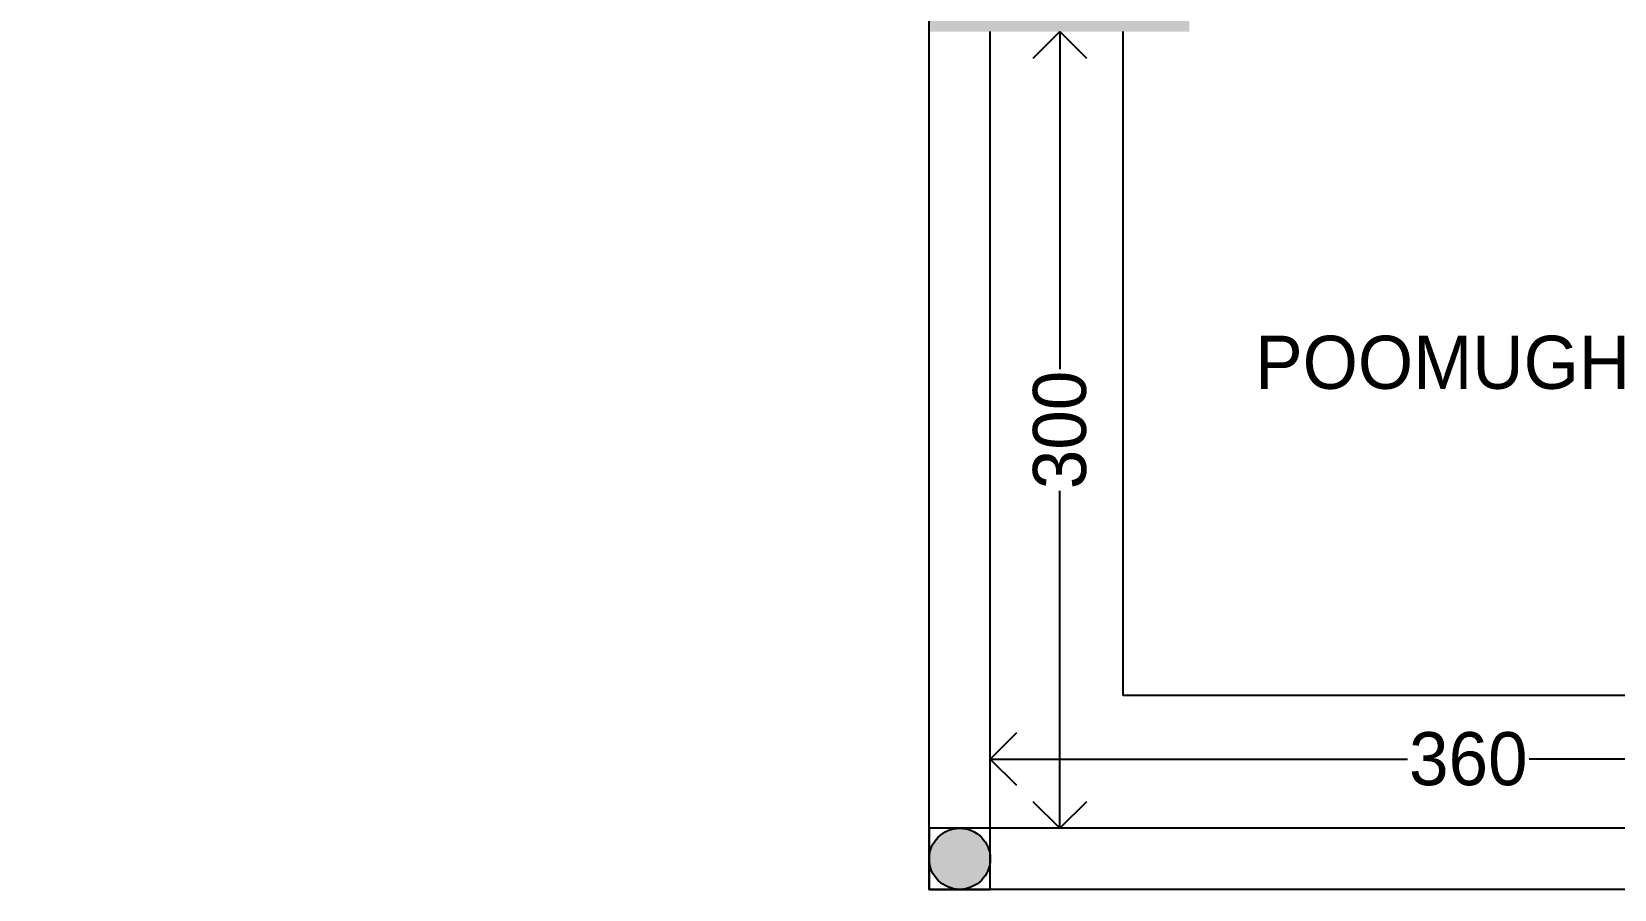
# Model space of a CAD drawing. Header units: inches. Extents: x -706 to 45253, y -3984 to 13819.
# Drawn here: x 42780 to 43376, y -1821 to -1498 of the extents above; entities that cross this region are included whole.
import ezdxf

# ---------------------------------------------------------------- set-up
doc = ezdxf.new("R2010")
doc.units = ezdxf.units.IN
doc.header["$PDMODE"] = 99
doc.header["$PDSIZE"] = 0.2
for name, color, linetype in [('BC-Hatch', 8, 'Continuous'), ('BC-WALLS', 1, 'Continuous'), ('BC-WHITECOLOR', 7, 'Continuous')]:
    doc.layers.add(name, color=color, linetype=linetype)
doc.styles.add('BC-1IN100-1', font='FreeSans.ttf', dxfattribs={"height": 20})
doc.styles.add('style2', font='FreeSans.ttf')
doc.dimstyles.new('BC-1IN100-1', dxfattribs={"dimtxt": 20, "dimasz": 20, "dimexe": 0.18, "dimexo": 0.0625, "dimgap": 1, "dimtad": 0, "dimtoh": 1, "dimdec": 1, "dimzin": 12, "dimdsep": 46, "dimtxsty": 'BC-1IN100-1', "dimblk": 'OPEN90', "dimcen": 0.09, "dimse1": 1, "dimse2": 1, "dimclrd": 256, "dimclre": 256, "dimclrt": 7, "dimadec": 0, "dimazin": 0, "dimtfac": 1, "dimtdec": 1, "dimtofl": 0, "dimtmove": 1, "dimatfit": 3, "dimldrblk": 'OPEN90', "dimfxl": 0, "dimtolj": 1, "dimtzin": 0, "dimlwd": -1, "dimarcsym": 0})

# ---------------------------------------------------------------- blocks, each defined once
blk = doc.blocks.new('_Open90')
at = {"color": 0, "linetype": 'ByBlock', "lineweight": -2}
for p, q in [((-0.5, 0.5), (0, 0)), ((0, 0), (-1, 0)), ((0, 0), (-0.5, -0.5))]:
    blk.add_line(p, q, dxfattribs=at)
blk = doc.blocks.new('*D828')
at = {"layer": 'BC-Hatch'}
for p, q in [((43160.99, -1771.5), (43298.08, -1771.5)), ((43480.99, -1771.5), (43343.89, -1771.5))]:
    blk.add_line(p, q, dxfattribs=at)
at = {"layer": 'Defpoints', "color": 0}
for p in [(43500.99, -1771.5), (43140.99, -1797.57), (43500.99, -1797.57)]:
    blk.add_point(p, dxfattribs=at)
at = {"layer": 'BC-Hatch', "xscale": 20, "yscale": 20, "zscale": 20, "rotation": 180}
blk.add_blockref('_Open90', (43140.99, -1771.5), dxfattribs=at)
at = {"layer": 'BC-Hatch', "xscale": 20, "yscale": 20, "zscale": 20}
blk.add_blockref('_Open90', (43500.99, -1771.5), dxfattribs=at)
at = {"layer": 'BC-Hatch', "color": 7, "insert": (43320.99, -1771.5), "char_height": 20, "attachment_point": 5, "style": 'BC-1IN100-1'}
blk.add_mtext('\\A1;360', dxfattribs=at)
blk = doc.blocks.new('*D829')
at = {"layer": 'BC-Hatch'}
for p, q in [((43167.18, -1517.57), (43167.18, -1624.67)), ((43167.18, -1777.57), (43167.18, -1670.48))]:
    blk.add_line(p, q, dxfattribs=at)
at = {"layer": 'Defpoints', "color": 0}
for p in [(43140.99, -1497.57), (43167.18, -1497.57), (43140.99, -1797.57)]:
    blk.add_point(p, dxfattribs=at)
at = {"layer": 'BC-Hatch', "xscale": 20, "yscale": 20, "zscale": 20}
for p, rotation in [((43167.18, -1497.57), 90), ((43167.18, -1797.57), 270)]:
    blk.add_blockref('_Open90', p, dxfattribs=dict(at, rotation=rotation))
at = {"layer": 'BC-Hatch', "color": 7, "insert": (43167.18, -1647.57), "char_height": 20, "attachment_point": 5, "rotation": 90, "style": 'BC-1IN100-1'}
blk.add_mtext('\\A1;300', dxfattribs=at)

msp = doc.modelspace()

# ---------------------------------------------------------------- hatches: boundary and pattern name
at = {"layer": 'BC-Hatch'}
h = msp.add_hatch(color=16, dxfattribs=at)
h.paths.add_polyline_path([(43861.99, -1001.57), (43861.99, -625.57), (43838.99, -625.57), (43838.99, -1001.57)])
h.paths.add_polyline_path([(43825.2, -1174.57), (43834.1, -1156.79), (43826.55, -1174.57), (43861.99, -1174.57), (43861.99, -1151.57), (43801.83, -1151.57), (43807.7, -1174.57), (43815.42, -1174.57), (43815.55, -1173.68), (43815.51, -1174.57)])
h.paths.add_polyline_path([(43805.86, -1174.57), (43801.66, -1151.57), (43743.99, -1151.57), (43743.99, -1174.57), (43788.87, -1174.57), (43778.35, -1162.09), (43792.83, -1174.57)])
h.paths.add_polyline_path([(43543.99, -1174.57), (43543.99, -1151.57), (43375.99, -1151.57), (43375.99, -1162.35), (43375.99, -1174.57)])
h.paths.add_polyline_path([(43425.99, -990.07, 1), (43448.99, -990.07, 1)])
h.paths.add_polyline_path([(43425.99, -637.07, 1), (43448.99, -637.07, 1)])
h.paths.add_polyline_path([(43215.99, -738.57), (43215.99, -625.57), (43192.99, -625.57), (43192.99, -738.57)])
h.paths.add_polyline_path([(43215.99, -1151.57), (43215.99, -888.57), (43192.99, -888.57), (43192.99, -978.57), (43192.99, -1151.57), (43162.99, -1151.57), (43162.99, -1174.57), (43265.99, -1174.57), (43265.99, -1162.35), (43265.99, -1151.57)])
h.paths.add_polyline_path([(43102.99, -1001.57), (43102.99, -978.57), (42802.99, -978.57), (42802.99, -913.57), (42779.99, -913.57), (42779.99, -1001.57), (42802.99, -1001.57)])
h.paths.add_polyline_path([(42802.99, -713.57), (42802.99, -637.07), (43079.99, -637.07), (43079.99, -648.57), (43102.99, -648.57), (43102.99, -625.57), (42779.99, -625.57), (42779.99, -713.57)])
h.paths.add_polyline_path([(42802.99, -1151.57), (42802.99, -1091.57), (42779.99, -1091.57), (42779.99, -1174.57), (43102.99, -1174.57), (43102.99, -1151.57)])
h.paths.add_polyline_path([(43215.99, -1497.57), (43215.99, -1474.57), (43117.99, -1474.57), (43117.99, -1497.57)])
h.paths.add_polyline_path([(43523.99, -1497.57), (43523.99, -1474.57), (43448.99, -1474.57), (43425.99, -1474.57), (43425.99, -1497.57)])
h.paths.add_polyline_path([(43500.99, -1809.07, 1), (43523.99, -1809.07, 1)])
h.paths.add_polyline_path([(43117.99, -1809.07, 1), (43140.99, -1809.07, 1)])
h.paths.add_polyline_path([(43054.49, -1151.57), (43054.49, -1091.57), (43042.99, -1091.57), (43042.99, -1146.57, 0.002309), (43043.73, -1146.57), (43047.53, -1146.57), (43047.53, -1145.32), (43053.73, -1145.32), (43053.73, -1151.57)], flags=16)

# ---------------------------------------------------------------- linework, layer by layer
for p, q in [((43117.99, -1820.57), (43117.99, -1474.57)), ((43140.99, -1820.57), (43140.99, -1497.57)), ((43190.99, -1747.57), (43190.99, -1497.57)), ((43450.99, -1747.57), (43190.99, -1747.57)), ((43523.99, -1797.57), (43117.99, -1797.57)), ((43117.99, -1797.57), (43117.99, -1820.57)), ((43117.99, -1797.57), (43117.99, -1820.57)), ((43523.99, -1820.57), (43117.99, -1820.57)), ((43140.99, -1820.57), (43117.99, -1820.57)), ((43140.99, -1820.57), (43117.99, -1820.57))]:
    msp.add_line(p, q)
at = {"layer": 'BC-WALLS'}
msp.add_circle((43129.49, -1809.07), 11.5, dxfattribs=at)
at = {"layer": 'BC-WHITECOLOR'}
msp.add_lwpolyline([(43140.99, -1820.57), (43140.99, -1797.57), (43117.99, -1797.57), (43117.99, -1820.57)], close=True, dxfattribs=at)

# ---------------------------------------------------------------- texts
at = {"layer": 'BC-WHITECOLOR', "insert": (43240.78, -1612.09), "char_height": 20, "width": 113.9495, "attachment_point": 1, "style": 'style2'}
msp.add_mtext('{\\fFreeSans|b0|i0|c0|p18;POOMUGHAM}', dxfattribs=at)

# ---------------------------------------------------------------- dimensions: what is measured, and where the dimension line sits
at = {"layer": 'BC-Hatch'}
dim = msp.add_linear_dim(base=(43167.18, -1497.57), p1=(43140.99, -1797.57), p2=(43140.99, -1497.57), angle=90, dimstyle='BC-1IN100-1', dxfattribs=at)
dim.commit()
dim.dimension.update_dxf_attribs({"geometry": '*D829', "text_midpoint": (43167.18, -1647.57)})
dim = msp.add_linear_dim(base=(43500.99, -1771.5), p1=(43140.99, -1797.57), p2=(43500.99, -1797.57), dimstyle='BC-1IN100-1', dxfattribs=at)
dim.commit()
dim.dimension.update_dxf_attribs({"geometry": '*D828', "text_midpoint": (43320.99, -1771.5)})

doc.saveas('drawing.dxf')
